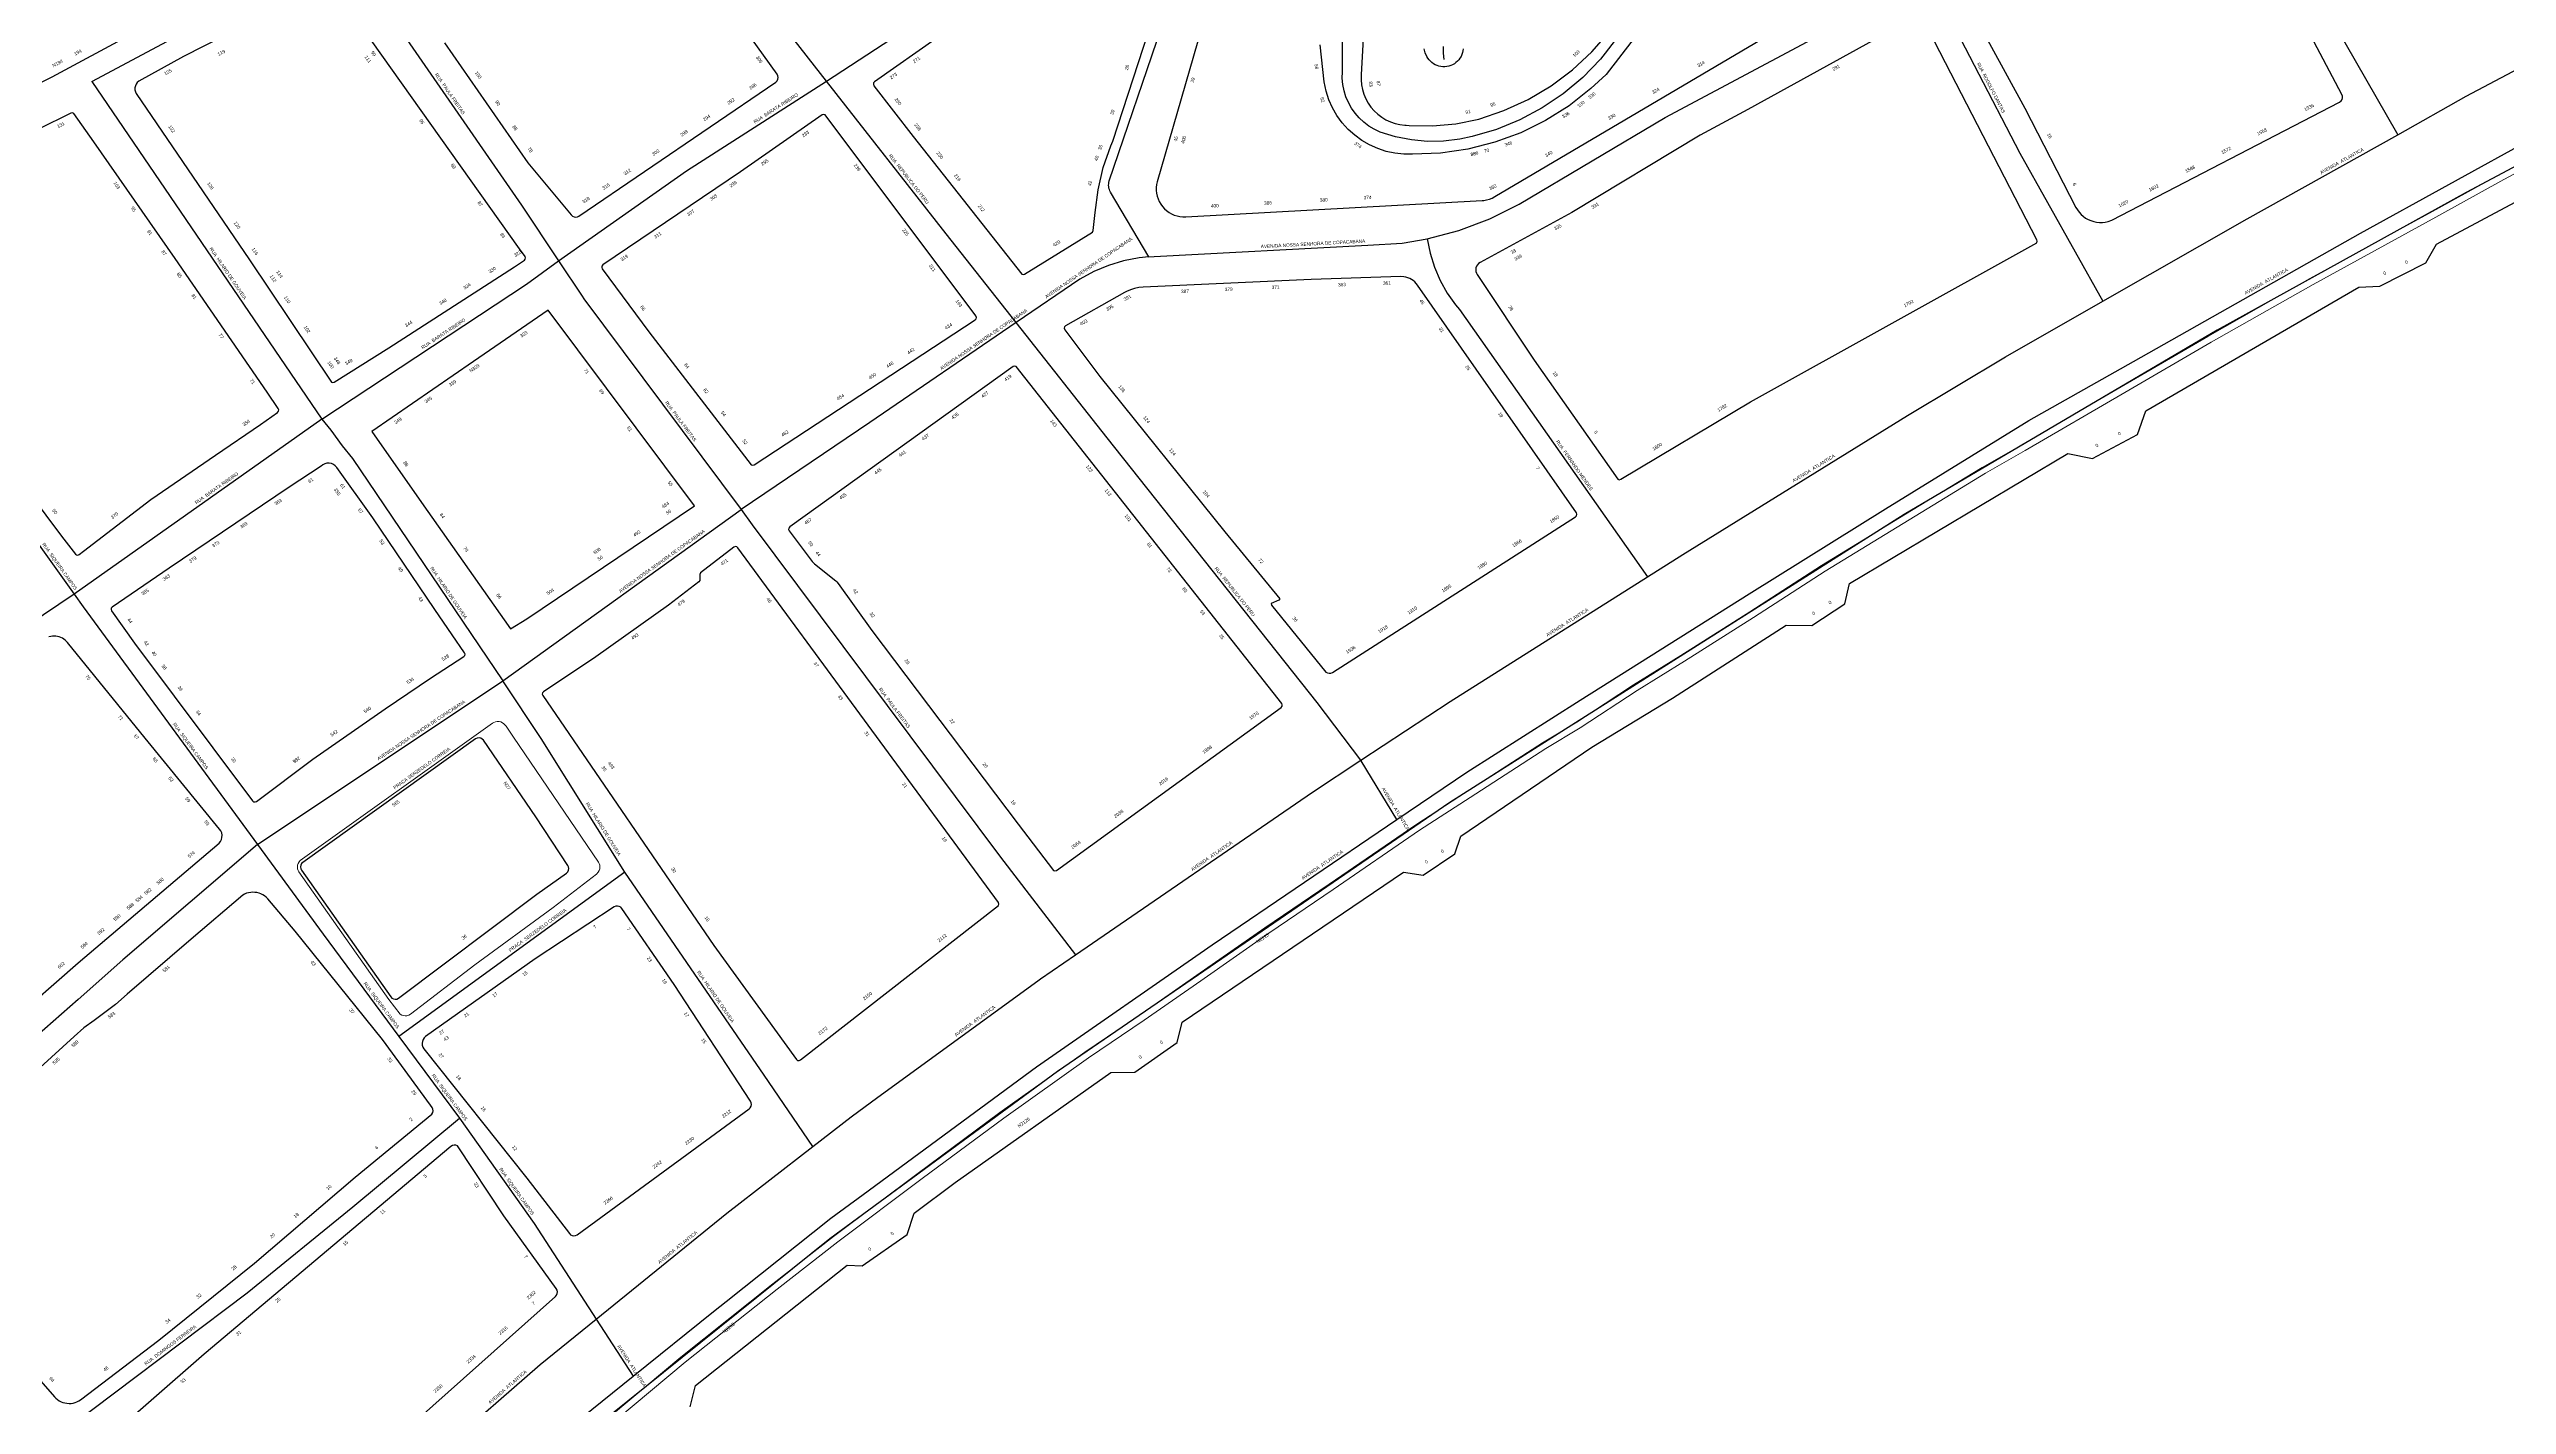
# Model space of a CAD drawing. Header units: millimetres. Extents: x 617751 to 636088, y 68402 to 77988.
# Drawn here: x 629652 to 630531, y 71365 to 71850 of the extents above; entities that cross this region are included whole.
import ezdxf

# ---------------------------------------------------------------- set-up
doc = ezdxf.new("R2010")
doc.units = ezdxf.units.MM
doc.header["$LTSCALE"] = 3
doc.header["$MEASUREMENT"] = 0
for name, color, linetype in [('ALINHAMENTO PREDIAL', 120, 'Continuous'), ('NOME LOGRADOURO', 252, 'Continuous'), ('NUMERAÇÃO', 7, 'Continuous'), ('OBRA DE ARTE', 190, 'Continuous')]:
    doc.layers.add(name, color=color, linetype=linetype)
doc.styles.get("Standard").update_dxf_attribs({"font": 'arial.ttf'})

msp = doc.modelspace()

# ---------------------------------------------------------------- linework, layer by layer
at = {"layer": 'ALINHAMENTO PREDIAL'}
for points in [[(630997.8, 72035.05), (630924.64, 72002.55), (630899.82, 71991.08), (630861.08, 71970.12), (630747.87, 71917.89), (630617.23, 71852.61), (630516.06, 71798.68), (630427.09, 71749.55), (630315.26, 71683.6), (630152.82, 71580.63), (630012.65, 71484.37), (629931.25, 71424.6), (629852.47, 71361.12)], [(630997.8, 72035.05), (630924.64, 72002.55), (630899.82, 71991.08), (630861.08, 71970.12), (630747.87, 71917.89), (630617.23, 71852.61), (630516.06, 71798.68), (630427.09, 71749.55), (630315.26, 71683.6), (630152.82, 71580.63), (630012.65, 71484.37), (629931.25, 71424.6), (629852.47, 71361.12)], [(630997.8, 72035.05), (630924.64, 72002.55), (630899.82, 71991.08), (630861.08, 71970.12), (630747.87, 71917.89), (630617.23, 71852.61), (630516.06, 71798.68), (630427.09, 71749.55), (630315.26, 71683.6), (630152.82, 71580.63), (630012.65, 71484.37), (629931.25, 71424.6), (629852.47, 71361.12)], [(629793.65, 71852.19), (629823.35, 71809.34), (629838.91, 71790.69), (629839.36, 71790.26), (629839.93, 71789.99), (629840.55, 71789.91), (629841.16, 71790.02), (629841.62, 71790.26), (629911.98, 71838.23), (629912.43, 71838.66), (629912.73, 71839.2), (629912.85, 71839.82), (629912.77, 71840.44), (629912.48, 71841.04), (629851.34, 71926.19)], [(629576.04, 71801.07), (629653.35, 71840.06), (629739.32, 71886.41)], [(629576.04, 71801.07), (629653.35, 71840.06), (629739.32, 71886.41)], [(630339.39, 71863.54), (630358.36, 71828.92), (630376.61, 71793.4), (630377.14, 71792.5), (630377.76, 71791.66), (630378.47, 71790.89), (630379.25, 71790.2), (630380.11, 71789.59), (630381.02, 71789.07), (630381.98, 71788.66), (630382.98, 71788.34), (630384, 71788.14), (630385.05, 71788.04), (630386.09, 71788.05), (630387.13, 71788.17), (630388.15, 71788.39), (630389.47, 71788.86), (630470.88, 71831.06), (630471.37, 71831.45), (630471.72, 71831.98), (630471.89, 71832.58), (630471.86, 71833.2), (630471.67, 71833.73), (630445.12, 71884.13)], [(630047.96, 71800.52), (630047.97, 71799.47), (630048.08, 71798.43), (630048.3, 71797.41), (630048.62, 71796.41), (630049.05, 71795.46), (630049.58, 71794.55), (630050.2, 71793.71), (630050.9, 71792.93), (630051.68, 71792.23), (630052.53, 71791.62), (630053.43, 71791.1), (630054.39, 71790.67), (630055.39, 71790.35), (630056.41, 71790.14), (630057.45, 71790.03), (630058.5, 71790.03), (630164.41, 71795.86), (630165.01, 71795.91), (630166.04, 71796.08), (630167.05, 71796.36), (630168.02, 71796.75), (630168.95, 71797.23), (630308.38, 71879.7)], [(629683.43, 71834.12), (629723.86, 71774.69), (629753.21, 71730.85), (629753.71, 71730.74), (629754.21, 71730.89), (629773.66, 71743.21), (629818.63, 71772.19), (629822.15, 71774.48), (629822.48, 71774.89), (629822.56, 71775.4), (629822.37, 71775.88), (629820.4, 71778.6), (629757.11, 71867.68)], [(629947.07, 71836.9), (629961.14, 71818.72), (629999.88, 71769.5), (630000.38, 71769.39), (630000.87, 71769.54), (630025.21, 71784.56), (630025.44, 71785.1), (630026.13, 71791.6), (630027.15, 71799.7), (630029, 71807.65), (630031.68, 71815.37), (630032.4, 71817.07), (630048.92, 71867.65)], [(630067, 71867.3), (630048.29, 71802.58), (630048.07, 71801.56), (630047.96, 71800.52)], [(630227.52, 71865.33), (630208.69, 71840.97), (630203.29, 71835.86), (630195.5, 71829.73), (630187.11, 71824.45), (630178.21, 71820.08), (630168.91, 71816.66), (630159.3, 71814.23), (630149.49, 71812.82), (630139.58, 71812.44), (630136.4, 71812.44), (630133.24, 71812.78), (630130.13, 71813.44), (630127.11, 71814.42), (630124.2, 71815.71), (630121.45, 71817.31), (630118.88, 71819.18), (630116.51, 71821.3), (630114.39, 71823.67), (630112.52, 71826.24), (630110.93, 71828.99), (630109.64, 71831.9), (630108.66, 71834.92), (630107.96, 71838.27), (630106.58, 71851.5)], [(629722.11, 71858.39), (629700.35, 71847.36), (629684.31, 71838.52), (629683.79, 71838.05), (629683.39, 71837.48), (629683.11, 71836.83), (629682.97, 71836.14), (629682.98, 71835.44), (629683.14, 71834.76), (629683.43, 71834.12)], [(630122.36, 71862.42), (630121.2, 71840.75), (630121.16, 71838.99), (630121.32, 71837.24), (630121.65, 71835.52), (630122.16, 71833.84), (630122.85, 71832.22), (630123.7, 71830.68), (630124.7, 71829.24), (630125.85, 71827.91), (630127.14, 71826.71), (630128.54, 71825.66), (630130.05, 71824.75), (630131.64, 71824.01), (630133.3, 71823.43), (630135.01, 71823.04), (630136.75, 71822.82), (630137.32, 71822.79), (630138.38, 71822.71), (630146.72, 71822.58), (630155.02, 71823.32), (630163.2, 71824.93), (630172.22, 71828), (630180.87, 71832), (630189.05, 71836.88), (630196.68, 71842.59), (630203.67, 71849.07), (630209.68, 71855.91)], [(630317.93, 71860.76), (630259.39, 71828.45), (630242.31, 71819.28), (630196.48, 71791.57), (630163.69, 71773.69), (630163.17, 71773.33), (630162.74, 71772.88), (630162.42, 71772.34), (630162.21, 71771.75), (630162.13, 71771.13), (630162.18, 71770.5), (630162.36, 71769.9), (630162.63, 71769.39)], [(630162.63, 71769.39), (630183.05, 71738.77), (630212.93, 71696.17), (630213.43, 71696.03), (630213.96, 71696.17), (630260.36, 71723.91), (630362.62, 71780.77), (630362.8, 71781.26), (630362.7, 71781.8), (630322.33, 71860.12)], [(629970.03, 71854.22), (629947.29, 71838.33), (629946.96, 71837.94), (629946.87, 71837.43), (629947.07, 71836.9)], [(630157.6, 71850.14), (630157.52, 71849.43), (630157.38, 71848.73), (630157.16, 71848.04), (630156.87, 71847.39), (630156.51, 71846.77), (630156.09, 71846.19), (630155.61, 71845.65), (630155.08, 71845.17), (630154.5, 71844.75), (630153.88, 71844.39), (630153.22, 71844.1), (630152.54, 71843.87), (630151.84, 71843.72), (630151.13, 71843.65), (630150.41, 71843.65), (630149.7, 71843.72), (630149, 71843.87), (630148.32, 71844.09), (630147.66, 71844.38), (630147.04, 71844.73), (630146.46, 71845.15), (630145.93, 71845.63), (630145.44, 71846.17), (630145.02, 71846.74), (630144.66, 71847.37), (630144.1, 71848.7), (630143.69, 71850.08)], [(629645.52, 71690.87), (629656.67, 71675.87), (629661.69, 71669.42), (629662.1, 71669.11), (629662.61, 71669.04), (629663.09, 71669.24), (629664.63, 71670.42), (629688.65, 71689), (629711.79, 71704.84), (629727.83, 71715.81), (629733.94, 71720.09), (629734.27, 71720.48), (629734.36, 71720.99), (629734.19, 71721.48), (629730.17, 71727.32), (629697.34, 71775.17), (629668.26, 71816.88), (629661.11, 71826.99), (629660.62, 71827.16), (629660.11, 71827.06), (629648.49, 71821.42)], [(629849.96, 71771.4), (629866.67, 71748.84), (629903.18, 71701.32), (629903.68, 71701.2), (629904.21, 71701.36), (629983.24, 71753.15), (629983.58, 71753.53), (629983.69, 71754.04), (629983.49, 71754.58), (629929.61, 71826.5), (629929.1, 71826.63), (629928.55, 71826.45), (629899.42, 71806.16), (629850.2, 71772.82), (629849.86, 71772.43), (629849.77, 71771.93), (629849.96, 71771.4)], [(629881.37, 71364.48), (629883.29, 71372.14), (629937.47, 71415.18), (629942.88, 71414.97), (629958.92, 71426.12), (629961.47, 71433.76), (629976.13, 71444.71), (630031.68, 71484.1), (630040.34, 71484.22), (630055.42, 71494.78), (630057.18, 71502.06), (630136.29, 71555.72), (630143.34, 71554.61), (630154.72, 71562.18), (630156.77, 71568.57), (630203.65, 71600.41), (630232.5, 71617.9), (630273.05, 71644), (630282.27, 71643.87), (630294.03, 71651.61), (630295.76, 71658.96), (630373.69, 71705.35), (630382.55, 71703.64), (630398.58, 71712.19), (630401.66, 71720.6), (630477.72, 71764.84), (630485.23, 71765.27), (630501.66, 71773.55), (630505.53, 71780.23), (630551.25, 71804.69)], [(629881.37, 71364.48), (629883.29, 71372.14), (629937.47, 71415.18), (629942.88, 71414.97), (629958.92, 71426.12), (629961.47, 71433.76), (629976.13, 71444.71), (630031.68, 71484.1), (630040.34, 71484.22), (630055.42, 71494.78), (630057.18, 71502.06), (630136.29, 71555.72), (630143.34, 71554.61), (630154.72, 71562.18), (630156.77, 71568.57), (630203.65, 71600.41), (630232.5, 71617.9), (630273.05, 71644), (630282.27, 71643.87), (630294.03, 71651.61), (630295.76, 71658.96), (630373.69, 71705.35), (630382.55, 71703.64), (630398.58, 71712.19), (630401.66, 71720.6), (630477.72, 71764.84), (630485.23, 71765.27), (630501.66, 71773.55), (630505.53, 71780.23), (630551.25, 71804.69)], [(629881.37, 71364.48), (629883.29, 71372.14), (629937.47, 71415.18), (629942.88, 71414.97), (629958.92, 71426.12), (629961.47, 71433.76), (629976.13, 71444.71), (630031.68, 71484.1), (630040.34, 71484.22), (630055.42, 71494.78), (630057.18, 71502.06), (630136.29, 71555.72), (630143.34, 71554.61), (630154.72, 71562.18), (630156.77, 71568.57), (630203.65, 71600.41), (630232.5, 71617.9), (630273.05, 71644), (630282.27, 71643.87), (630294.03, 71651.61), (630295.76, 71658.96), (630373.69, 71705.35), (630382.55, 71703.64), (630398.58, 71712.19), (630401.66, 71720.6), (630477.72, 71764.84), (630485.23, 71765.27), (630501.66, 71773.55), (630505.53, 71780.23), (630551.25, 71804.69)], [(630015.27, 71749.66), (630027.8, 71732.97), (630072.44, 71677.34), (630092.1, 71653.43), (630091.79, 71652.99), (630089.06, 71651.73), (630089.12, 71651.2), (630108.62, 71627.25), (630109.16, 71626.94), (630109.77, 71626.81), (630110.4, 71626.88), (630110.96, 71627.12), (630197.8, 71682.78), (630198.15, 71683.16), (630198.26, 71683.67), (630198.09, 71684.19), (630141.34, 71765.63), (630140.89, 71766.21), (630140.39, 71766.74), (630139.83, 71767.21), (630139.22, 71767.62), (630138.57, 71767.97), (630137.89, 71768.24), (630137.19, 71768.45), (630136.47, 71768.58), (630135.37, 71768.63), (630103.34, 71767.58), (630043.31, 71764.88), (630041.75, 71764.73), (630040.21, 71764.41), (630038.71, 71763.94), (630037.27, 71763.31), (630036.63, 71762.97), (630015.5, 71751.07), (630015.17, 71750.67), (630015.08, 71750.16), (630015.27, 71749.66)], [(629785.41, 71687.84), (629817.19, 71642.66), (629822.96, 71646.3), (629882.95, 71686.66), (629830.67, 71756.68), (629803.92, 71738.3), (629767.57, 71713.24), (629785.41, 71687.84)], [(629916.75, 71677.71), (629925.03, 71666.8), (629925.37, 71666.4), (629925.87, 71665.94), (629933.4, 71659.84), (629933.78, 71659.49), (629934.31, 71658.87), (629946.33, 71642.11), (629998.57, 71572.79), (630011.2, 71556.24), (630011.71, 71556.12), (630012.27, 71556.31), (630092.6, 71614.61), (630092.92, 71615.01), (630093.01, 71615.52), (630092.8, 71616.04), (629997.92, 71736.55), (629997.42, 71736.67), (629996.87, 71736.48), (629916.96, 71679.13), (629916.64, 71678.73), (629916.55, 71678.22), (629916.75, 71677.71)], [(629674.61, 71649.08), (629682.82, 71637.61), (629724.96, 71581.19), (629725.37, 71580.87), (629725.88, 71580.8), (629726.36, 71580.99), (629746.58, 71596.07), (629772.38, 71614.09), (629788.59, 71625.01), (629800.55, 71632.76), (629800.88, 71633.15), (629800.98, 71633.66), (629800.8, 71634.15), (629796.38, 71640.5), (629790.18, 71649.59), (629767.98, 71682.39), (629755.07, 71700.44), (629754.53, 71701.01), (629753.88, 71701.46), (629753.16, 71701.76), (629752.39, 71701.9), (629751.6, 71701.89), (629750.83, 71701.7), (629750.12, 71701.37), (629749.5, 71700.89), (629738.07, 71693.33), (629695.21, 71664.4), (629688.43, 71659.75), (629674.84, 71650.47), (629674.51, 71650.07), (629674.42, 71649.56), (629674.61, 71649.08)], [(629828.68, 71618.8), (629889.89, 71529.49), (629919.37, 71488.72), (629919.77, 71488.39), (629920.29, 71488.31), (629920.8, 71488.52), (629991.6, 71543.76), (629991.72, 71544.27), (629991.53, 71544.82), (629898.45, 71671.7), (629898.05, 71672.02), (629897.54, 71672.1), (629897.04, 71671.9), (629885.07, 71662.7), (629884.89, 71662.14), (629884.82, 71660.01), (629884.48, 71659.53), (629873.6, 71651.21), (629847.64, 71632.67), (629828.95, 71620.2), (629828.61, 71619.81), (629828.51, 71619.31), (629828.68, 71618.8)], [(629638.53, 71502.03), (629662.7, 71523.32), (629713.02, 71566.02), (629713.51, 71566.64), (629713.87, 71567.35), (629714.06, 71568.12), (629714.1, 71568.91), (629713.96, 71569.69), (629713.67, 71570.43), (629713.23, 71571.09), (629686.62, 71603.62), (629658.89, 71637.75), (629658.49, 71638.22), (629658.05, 71638.65), (629657.56, 71639.03), (629657.04, 71639.36), (629656.48, 71639.64), (629655.9, 71639.85), (629655.3, 71640), (629654.69, 71640.09), (629654.07, 71640.11), (629653.46, 71640.07), (629652.85, 71639.97), (629652.25, 71639.8)], [(629742.5, 71556.39), (629774.37, 71511.09), (629774.81, 71510.64), (629775.36, 71510.35), (629775.98, 71510.24), (629776.6, 71510.33), (629777.21, 71510.64), (629826.59, 71547.81), (629837.21, 71555.38), (629837.66, 71555.81), (629837.95, 71556.37), (629838.05, 71556.99), (629837.96, 71557.6), (629837.71, 71558.11), (629826.18, 71575.42), (629807.52, 71602.83), (629807.09, 71603.28), (629806.54, 71603.58), (629805.93, 71603.7), (629805.31, 71603.62), (629804.71, 71603.33), (629742.97, 71559.16), (629742.53, 71558.73), (629742.24, 71558.17), (629742.14, 71557.55), (629742.23, 71556.93), (629742.5, 71556.39)], [(629637.02, 71387.74), (629654.22, 71368.07), (629654.73, 71367.54), (629655.3, 71367.08), (629655.91, 71366.67), (629656.56, 71366.33), (629657.24, 71366.06), (629657.95, 71365.87), (629658.67, 71365.75), (629659.4, 71365.7), (629660.13, 71365.73), (629660.86, 71365.84), (629661.57, 71366.02), (629662.25, 71366.28), (629662.91, 71366.61), (629663.48, 71366.97), (629691.53, 71388.33), (629725.74, 71415.88), (629761.7, 71446.61), (629789.12, 71469.2), (629789.42, 71469.74), (629789.54, 71470.36), (629789.46, 71470.98), (629789.17, 71471.59), (629788.61, 71472.38), (629771.44, 71495.89), (629740.19, 71534.54), (629730.44, 71546.19), (629729.9, 71546.71), (629729.31, 71547.18), (629728.68, 71547.58), (629728.01, 71547.91), (629727.3, 71548.17), (629726.58, 71548.36), (629725.83, 71548.47), (629725.08, 71548.5), (629724.34, 71548.45), (629723.6, 71548.33), (629722.87, 71548.12), (629722.17, 71547.85), (629721.51, 71547.5), (629703.11, 71531.72), (629680.23, 71512), (629675.99, 71508.32), (629668.43, 71502.6), (629664.75, 71500.01), (629661.24, 71496.97), (629625.97, 71464.8)], [(629786.21, 71492.48), (629822.96, 71446.23), (629838.21, 71426.45), (629838.65, 71426.01), (629839.21, 71425.73), (629839.83, 71425.64), (629840.45, 71425.74), (629841, 71426.02), (629902.46, 71471.09), (629902.84, 71471.45), (629903.15, 71471.99), (629903.28, 71472.6), (629903.21, 71473.23), (629902.95, 71473.8), (629875.64, 71515.49), (629856.97, 71542.71), (629856.58, 71543.13), (629856.04, 71543.44), (629855.43, 71543.58), (629854.81, 71543.51), (629854.24, 71543.26), (629825.97, 71524.64), (629786.79, 71496.98), (629786.3, 71496.46), (629785.93, 71495.86), (629785.7, 71495.19), (629785.61, 71494.49), (629785.67, 71493.78), (629785.87, 71493.1), (629786.21, 71492.48)], [(629712.68, 71296.39), (629833.22, 71404), (629833.64, 71404.46), (629833.9, 71405.03), (629833.97, 71405.65), (629833.85, 71406.27), (629833.53, 71406.82), (629814.81, 71432.85), (629798.22, 71457.8), (629797.64, 71458.04), (629797.02, 71458.09), (629796.41, 71457.94), (629795.9, 71457.63), (629707.72, 71383.34), (629668.85, 71349.31)]]:
    msp.add_lwpolyline(points, dxfattribs=at)
at = {"layer": 'NOME LOGRADOURO'}
for points in [[(630491.69, 71819.3), (630516.08, 71833.21), (630578.55, 71866.22), (630627.39, 71891.52), (630639.69, 71897.89), (630693.04, 71924.12), (630726.11, 71940.37), (630791.37, 71971.69)], [(630133.95, 71574.47), (630158.9, 71591.39), (630199.4, 71617.15), (630259.8, 71655.25), (630308.61, 71685.65), (630359.78, 71717.14), (630397.19, 71738.34), (630478.38, 71784.19), (630541.51, 71818.98), (630560.64, 71829.02), (630603.56, 71851.56), (630623.97, 71861.96), (630691.75, 71896.49), (630753.06, 71925.97), (630802.44, 71949.39), (630805.3, 71950.87), (630807.99, 71952.65), (630810.3, 71954.53)], [(629930.09, 71838.57), (629916.39, 71856.05), (629856.58, 71937.15), (629854.44, 71940.2)], [(630045.28, 71775.69), (630031.63, 71798.8), (630031.39, 71799.26), (630031.2, 71799.75), (630031.05, 71800.25), (630030.97, 71800.77), (630030.94, 71801.29), (630030.96, 71801.82), (630031.03, 71802.33), (630031.16, 71802.84), (630049.88, 71857.67), (630054.75, 71872.94), (630055.05, 71874.1), (630055.24, 71874.59), (630055.47, 71875.06), (630055.75, 71875.5), (630056.08, 71875.91), (630059.95, 71880.21), (630060.28, 71880.61), (630060.56, 71881.05), (630060.8, 71881.52), (630060.99, 71882.01), (630078.14, 71941.89)], [(630424.93, 71936.7), (630431.14, 71924.99), (630491.69, 71819.3)], [(629930.09, 71838.57), (629956.21, 71855.52), (630028.64, 71907.27)], [(629667.61, 71838.44), (629757.41, 71886.44)], [(629757.41, 71886.44), (629821.12, 71794.22), (629834.33, 71774.33)], [(630144.8, 71782.1), (630156.15, 71785.09), (630167.12, 71789.25), (630177.6, 71794.54), (630229.84, 71825.49), (630323.94, 71875.89)], [(630323.94, 71875.89), (630356.57, 71812.77), (630386.28, 71759.86)], [(630215.56, 71857.89), (630208.4, 71848.5), (630206.67, 71846.43), (630200.38, 71839.89), (630193.44, 71834.04), (630185.93, 71828.95), (630177.93, 71824.68), (630169.53, 71821.26), (630160.81, 71818.74), (630156.4, 71817.79), (630150.67, 71817.1), (630144.89, 71817.01), (630139.14, 71817.52), (630133.48, 71818.64), (630127.96, 71820.34), (630125.87, 71821.31), (630123.93, 71822.47), (630122.13, 71823.83), (630120.48, 71825.37), (630119, 71827.07), (630117.7, 71828.92), (630116.61, 71830.9), (630115.73, 71832.97), (630115.07, 71835.13), (630114.64, 71837.35), (630114.44, 71839.59), (630114.48, 71841.85), (630114.49, 71863.73)], [(630150.81, 71846.3), (630150.61, 71848.59), (630150.65, 71850.88)], [(629667.61, 71838.44), (629749.76, 71717.65)], [(629834.33, 71774.33), (629880.02, 71806.42), (629930.09, 71838.57)], [(629997.88, 71752.19), (629972.89, 71783.93), (629930.09, 71838.57)], [(630386.28, 71759.86), (630437.84, 71789.35), (630491.69, 71819.3)], [(630045.28, 71775.69), (630047.16, 71775.79), (630123.63, 71779.84), (630135.79, 71780.66), (630144.8, 71782.1)], [(630144.8, 71782.1), (630145.82, 71777.02), (630147.36, 71772.07), (630149.41, 71767.31), (630151.94, 71762.78), (630154.94, 71758.55), (630156.34, 71756.86), (630223.5, 71661.3)], [(629749.76, 71717.65), (629822.88, 71765.95), (629834.33, 71774.33)], [(629834.33, 71774.33), (629842.78, 71761.6), (629843.42, 71760.65), (629899.58, 71685.31)], [(630045.28, 71775.69), (630041.86, 71775.34), (630036.29, 71774.28), (630030.85, 71772.65), (630025.62, 71770.46), (630020.64, 71767.73), (629997.88, 71752.19)], [(630223.5, 71661.3), (630236.12, 71669.29), (630316.46, 71719.01), (630351.49, 71739.96), (630386.28, 71759.86)], [(629997.88, 71752.19), (629945.61, 71716.49), (629899.58, 71685.31)], [(630121.12, 71595.69), (630105.5, 71616.31), (630030.36, 71710.94), (629997.88, 71752.19)], [(629749.76, 71717.65), (629661.22, 71655.05)], [(629749.76, 71717.65), (629752.95, 71713.78), (629757.05, 71708.17), (629760.69, 71703.62), (629814.46, 71624.05)], [(629636.6, 71689.61), (629661.22, 71655.05)], [(629814.46, 71624.05), (629899.58, 71685.31)], [(629899.58, 71685.31), (629903.59, 71679.94), (629992.24, 71561.03), (630019.13, 71526.16)], [(629661.22, 71655.05), (629650.23, 71647.71), (629531.4, 71566.82), (629501.5, 71547.14)], [(629661.22, 71655.05), (629664.45, 71650.52), (629726.74, 71565.52)], [(630121.12, 71595.69), (630153.04, 71616.7), (630223.5, 71661.3)], [(629726.74, 71565.52), (629814.46, 71624.05)], [(629858.08, 71555.69), (629828.19, 71603.54), (629814.46, 71624.05)], [(630019.13, 71526.16), (630103.74, 71584.26), (630121.12, 71595.69)], [(630133.95, 71574.47), (630121.23, 71595.53)], [(629861, 71375.45), (629889.71, 71398.58), (629894.25, 71402.19), (629931.68, 71431.93), (629943.21, 71440.42), (630005.14, 71486.05), (630067.95, 71529.69), (630133.95, 71574.47)], [(629726.74, 71565.52), (629678.62, 71524.31), (629662.62, 71510.1), (629638.85, 71489.23), (629588.01, 71444.01), (629585.19, 71436.34)], [(629726.74, 71565.52), (629750.2, 71533.51), (629777.33, 71496.94)], [(629858.08, 71555.69), (629777.33, 71496.94)], [(629925.19, 71457.58), (629907.8, 71483.05), (629858.08, 71555.69)], [(629925.19, 71457.58), (629938.94, 71468.24), (629948.49, 71475.21), (630005.59, 71516.82), (630006.65, 71517.59), (630019.13, 71526.16)], [(629777.33, 71496.94), (629798.9, 71467.75)], [(629651.92, 71351.58), (629723.04, 71405.27), (629760.86, 71436.07), (629798.9, 71467.75)], [(629798.9, 71467.75), (629825.63, 71430), (629847.78, 71395.85)], [(629847.78, 71395.85), (629894.45, 71433.74), (629925.19, 71457.58)], [(629712.05, 71272.61), (629741.59, 71300.93), (629768.21, 71326.47), (629793.39, 71349.63), (629827.74, 71379.58), (629847.78, 71395.85)], [(629847.78, 71395.85), (629861, 71375.45)], [(629723.13, 71248.21), (629737.62, 71263.37), (629805.77, 71328), (629835.19, 71354.65), (629861, 71375.45)]]:
    msp.add_lwpolyline(points, dxfattribs=at)
at = {"layer": 'OBRA DE ARTE', "lineweight": 20}
for points in [[(630560.96, 71822.81), (630528.45, 71805.42), (630504.05, 71791.97), (630460.22, 71767.96), (630423.8, 71747.28), (630392.85, 71729.28), (630357.3, 71708.51), (630343.14, 71700.43), (630317.91, 71685.05), (630285.75, 71665.31), (630260.12, 71648.82), (630235.42, 71633.14), (630218.57, 71622.63), (630198.21, 71609.32), (630185.97, 71601.94), (630158.83, 71584.37), (630140.68, 71572.65), (630109.81, 71551.43), (630086.79, 71535.8), (630062.51, 71518.82), (630042.27, 71504.76), (630022.38, 71491.3), (629992.1, 71469.71), (629962.92, 71448.09), (629932.67, 71425.41), (629910.96, 71408.51), (629878.11, 71382.29), (629853.24, 71361.52)], [(630562.09, 71820.7), (630529.6, 71803.32), (630505.2, 71789.87), (630461.39, 71765.87), (630425, 71745.2), (630394.06, 71727.21), (630358.49, 71706.43), (630344.36, 71698.37), (630319.17, 71683), (630287.02, 71663.28), (630261.41, 71646.8), (630236.69, 71631.11), (630219.86, 71620.61), (630199.49, 71607.29), (630187.24, 71599.91), (630160.13, 71582.36), (630142.01, 71570.66), (630111.16, 71549.45), (630088.15, 71533.83), (630063.88, 71516.85), (630043.62, 71502.78), (630023.74, 71489.33), (629993.51, 71467.77), (629964.35, 71446.17), (629934.13, 71423.5), (629912.44, 71406.63), (629879.62, 71380.43), (629854.79, 71359.69)], [(629741.56, 71555.76), (629741.27, 71556.28), (629741.07, 71556.92), (629741.01, 71557.55), (629741.08, 71558.21), (629741.29, 71558.82), (629741.62, 71559.4), (629742.07, 71559.88), (629810.77, 71608.95), (629811.2, 71609.22), (629811.78, 71609.46), (629812.44, 71609.58), (629813.1, 71609.55), (629813.71, 71609.4), (629814.32, 71609.11), (629814.82, 71608.73), (629815.59, 71607.93), (629818.31, 71603.95), (629848.61, 71559.29), (629848.89, 71558.81), (629849.08, 71558.17), (629849.14, 71557.55), (629849.07, 71556.88), (629848.85, 71556.24), (629848.54, 71555.7), (629847.97, 71555), (629832.39, 71543.06), (629804.48, 71522.52), (629781.48, 71504.94), (629780.8, 71504.55), (629780.18, 71504.36), (629779.56, 71504.3), (629778.87, 71504.38), (629778.29, 71504.59), (629777.7, 71504.93), (629773.68, 71510.14), (629741.56, 71555.76)]]:
    msp.add_lwpolyline(points, dxfattribs=at)

# ---------------------------------------------------------------- texts
at = {"layer": 'NOME LOGRADOURO'}
for s, rotation, p in [('RUA  PAULA FREITAS', 304.63857, (629790.09, 71840.89)), ('RUA  RODOLFO DANTAS', 297.3368, (630341.15, 71844.78)), ('RUA  BARATA RIBEIRO', 32.69609, (629904.51, 71823.34)), ('RUA  REPUBLICA DO PERU', 308.07192, (629952.28, 71811.86)), ('AVENIDA  ATLANTICA', 29.0817, (630464.28, 71805.2)), ('RUA  HILARIO DE GOUVEIA', 304.21885, (629709.52, 71778.61)), ('AVENIDA NOSSA SENHORA DE COPACABANA', 34.32435, (630008.7, 71760.78)), ('AVENIDA NOSSA SENHORA DE COPACABANA', 3.03167, (630085.35, 71778.81)), ('AVENIDA  ATLANTICA', 29.45449, (630437.3, 71762.13)), ('RUA  BARATA RIBEIRO', 33.44706, (629785.77, 71742.63)), ('AVENIDA NOSSA SENHORA DE COPACABANA', 34.33278, (629971.18, 71735.16)), ('RUA  PAULA FREITAS', 306.70161, (629872.31, 71723.57)), ('RUA  FERNANDO MENDES', 305.09972, (630190.74, 71709.65)), ('RUA  BARATA RIBEIRO', 35.26128, (629704.92, 71687.16)), ('AVENIDA  ATLANTICA', 31.75211, (630275.77, 71695)), ('RUA  SIQUEIRA CAMPOS', 305.46526, (629649.73, 71672.91)), ('AVENIDA NOSSA SENHORA DE COPACABANA', 35.74218, (629856.44, 71655.49)), ('RUA  HILARIO DE GOUVEIA', 304.04819, (629788.41, 71664.39)), ('RUA  REPUBLICA DO PERU', 308.45097, (630068.72, 71664.24)), ('AVENIDA  ATLANTICA', 32.33313, (630187.74, 71639.84)), ('RUA  PAULA FREITAS', 306.70532, (629948.72, 71621.08)), ('AVENIDA NOSSA SENHORA DE COPACABANA', 33.71266, (629770.05, 71595.61)), ('RUA  SIQUEIRA CAMPOS', 306.23483, (629696.4, 71608.61)), ('AVENIDA  ATLANTICA', 301.1315, (630128.45, 71585.51)), ('RUA  HILARIO DE GOUVEIA', 301.99279, (629843.99, 71580.14)), ('AVENIDA  ATLANTICA', 34.47661, (630060.87, 71556.03)), ('AVENIDA  ATLANTICA', 34.1563, (630100.39, 71552.9)), ('PRACA  SERZEDELO CORREIA', 36.0388, (629817.12, 71527.12)), ('RUA  SIQUEIRA CAMPOS', 306.56999, (629764.57, 71515.82)), ('RUA  HILARIO DE GOUVEIA', 304.3895, (629883.77, 71519.93)), ('AVENIDA  ATLANTICA', 36.08164, (629976.45, 71496.82)), ('RUA  SIQUEIRA CAMPOS', 306.46316, (629788.92, 71482.94)), ('RUA  SIQUEIRA CAMPOS', 305.30155, (629813.08, 71449.45)), ('AVENIDA  ATLANTICA', 39.07213, (629870.49, 71415.57)), ('RUA  DOMINGOS FERREIRA', 37.05286, (629686.88, 71379.23)), ('AVENIDA  ATLANTICA', 302.94482, (629855.23, 71386.19)), ('AVENIDA  ATLANTICA', 41.08542, (629809.91, 71365.36))]:
    msp.add_text(s, height=1.2, rotation=rotation, dxfattribs=at).set_placement(p)
at = {"layer": 'NUMERAÇÃO'}
for s, rotation, p in [('194', 28.34533, (629661.63, 71847.64)), ('119', 26.87312, (629712.86, 71847.54)), ('111', 305.36541, (629764.93, 71847.18)), ('99', 305.36541, (629767.17, 71848.78)), ('305', 305.62621, (629904.78, 71847.05)), ('271', 34.96234, (629961.48, 71844.89)), ('109', 42.8535, (630197.44, 71847.04)), ('N194', 28.34533, (629653.84, 71843.44)), ('125', 28.77239, (629693.79, 71840.62)), ('100', 304.69838, (629804.38, 71841.54)), ('273', 34.96234, (629953.23, 71839.12)), ('26', 71.94885, (630037.78, 71842.37)), ('39', 73.90219, (630061.34, 71837.83)), ('58', 275.91227, (630104.54, 71844.6)), ('83', 275.1809, (630123.98, 71838.36)), ('87', 275.1809, (630126.72, 71838.61)), ('314', 30.61222, (630241.75, 71843.47)), ('291', 28.91028, (630289.99, 71842.19)), ('90', 304.69838, (629811.59, 71831.14)), ('292', 34.30276, (629895.14, 71830.07)), ('286', 34.30276, (629902.96, 71835.4)), ('250', 307.71079, (629954.35, 71831.99)), ('62', 287.94189, (630106.54, 71832.56)), ('95', 18.80569, (630167.56, 71829.31)), ('100', 38.21879, (630199.03, 71829)), ('330', 38.21879, (630202.92, 71832.06)), ('324', 30.61222, (630225.54, 71833.88)), ('1536', 27.41633, (630458.55, 71827.76)), ('131', 25.90368, (629655.5, 71821.76)), ('132', 304.19903, (629694.82, 71822.27)), ('95', 305.36541, (629784.42, 71824.5)), ('88', 304.69838, (629817.73, 71822.27)), ('298', 34.30276, (629878.39, 71818.65)), ('294', 34.30276, (629886.47, 71824.16)), ('283', 34.87619, (629921.79, 71818.38)), ('238', 307.71079, (629961.39, 71822.9)), ('30', 71.94885, (630032.54, 71826.35)), ('91', 11.14047, (630158.58, 71826.82)), ('336', 32.19933, (630193.45, 71825.19)), ('330', 30.61222, (630209.82, 71824.58)), ('1558', 27.41633, (630441.7, 71819.03)), ('78', 304.69838, (629823.19, 71814.41)), ('302', 34.30276, (629868.26, 71811.75)), ('230', 308.10145, (629969.3, 71812.78)), ('36', 70.89148, (630028.21, 71813.75)), ('45', 73.90219, (630055.27, 71816.86)), ('400', 73.90219, (630057.92, 71816.1)), ('374', 323.94116, (630118.55, 71816.02)), ('360', 14.19758, (630160.47, 71811.68)), ('68', 14.19758, (630160.47, 71811.68)), ('70', 14.19758, (630165.27, 71812.9)), ('346', 20.20083, (630172.7, 71815.12)), ('340', 30.61222, (630187.33, 71811.29)), ('16', 297.162, (630366.26, 71819.56)), ('1572', 27.41633, (630428.94, 71812.42)), ('89', 305.36541, (629795.73, 71808.57)), ('312', 34.30276, (629858.1, 71804.82)), ('295', 34.87619, (629907.23, 71808.24)), ('239', 306.75707, (629939.77, 71808.46)), ('216', 308.10145, (629975.57, 71804.79)), ('40', 70.89148, (630026.87, 71809.89)), ('1588', 27.41633, (630416.05, 71805.73)), ('103', 304.85607, (629675.21, 71802.11)), ('126', 304.19903, (629708.66, 71801.93)), ('87', 305.36541, (629805.31, 71795.09)), ('318', 34.30276, (629843.34, 71794.75)), ('316', 34.30276, (629850.47, 71799.62)), ('303', 34.12972, (629888.89, 71795.7)), ('299', 34.12972, (629895.92, 71800.46)), ('212', 308.10145, (629984.12, 71793.89)), ('42', 76.93908, (630024.63, 71800.97)), ('400', 3.15236, (630067.53, 71793.28)), ('386', 3.15236, (630086.52, 71794.32)), ('380', 3.15236, (630106.46, 71795.42)), ('374', 3.15236, (630122.12, 71796.28)), ('360', 27.31382, (630167.23, 71799.43)), ('331', 31.17404, (630203.9, 71792.83)), ('6', 297.162, (630375.39, 71801.8)), ('1620', 27.41633, (630392.2, 71793.37)), ('1602', 27.41633, (630403.06, 71799)), ('95', 304.85607, (629681.4, 71793.22)), ('120', 304.19903, (629718.22, 71787.87)), ('307', 34.12972, (629880.77, 71790.2)), ('225', 306.75707, (629957.06, 71785.33)), ('335', 28.61761, (630190.48, 71785.16)), ('91', 304.85607, (629687.25, 71784.84)), ('87', 304.85607, (629692.32, 71777.56)), ('116', 304.19903, (629724.59, 71778.5)), ('83', 305.36541, (629813.37, 71783.75)), ('322', 33.13298, (629818.87, 71775.62)), ('311', 34.12972, (629868.96, 71782.2)), ('420', 31.58772, (630011.48, 71779.28)), ('28', 28.61761, (630175.02, 71776.73)), ('85', 304.42592, (629697.84, 71769.59)), ('112', 303.63717, (629731.09, 71768.8)), ('114', 303.63717, (629733.38, 71770.32)), ('330', 32.81558, (629809.8, 71769.77)), ('319', 34.12972, (629856.99, 71774.09)), ('211', 306.75707, (629966.63, 71772.53)), ('339', 28.61761, (630176.34, 71774.32)), ('0', 26.75407, (630486.81, 71769.15)), ('0', 26.75407, (630494.61, 71773.08)), ('81', 304.42592, (629703.08, 71761.95)), ('110', 303.63717, (629736.12, 71761.24)), ('340', 32.81558, (629792.17, 71758.4)), ('334', 32.81558, (629800.77, 71763.95)), ('193', 306.75707, (629976.13, 71759.83)), ('391', 29.37137, (630036.74, 71759.87)), ('387', 2.57659, (630056.86, 71762.73)), ('379', 2.57659, (630072.48, 71763.44)), ('371', 2.57659, (630089.22, 71764.19)), ('363', 1.87857, (630112.98, 71765.14)), ('361', 1.87857, (630128.99, 71765.67)), ('45', 304.84205, (630141.87, 71760.06)), ('1702', 29.04165, (630315.47, 71757.63)), ('102', 303.63717, (629743.21, 71750.6)), ('344', 32.81558, (629779.9, 71750.49)), ('66', 306.49988, (629863.44, 71757.82)), ('434', 33.25452, (629972.86, 71749.63)), ('403', 29.37137, (630021.09, 71751.07)), ('395', 29.37137, (630030.38, 71756.29)), ('31', 304.84205, (630148.86, 71750.03)), ('28', 303.67015, (630173.65, 71757.83)), ('77', 304.42592, (629712.75, 71747.85)), ('323', 34.50038, (629821.13, 71746.79)), ('442', 33.25452, (629959.38, 71740.79)), ('100', 303.63717, (629751.64, 71737.94)), ('348', 303.63717, (629753.93, 71739.46)), ('348', 32.36734, (629758.53, 71736.88)), ('N329', 34.59405, (629802.99, 71734.32)), ('71', 306.72006, (629843.3, 71735.17)), ('64', 307.43044, (629879.13, 71737.1)), ('450', 33.25452, (629945.7, 71731.83)), ('446', 33.25452, (629951.88, 71735.88)), ('419', 35.68443, (629994.12, 71731.12)), ('25', 304.84205, (630158.29, 71736.49)), ('18', 304.9241, (630189.57, 71734.24)), ('71', 304.42592, (629723.93, 71731.56)), ('345', 34.59405, (629787, 71723.3)), ('339', 34.59405, (629795.65, 71729.26)), ('69', 306.72006, (629848.76, 71727.86)), ('62', 307.43044, (629886, 71728.14)), ('454', 33.25452, (629934.22, 71724.31)), ('427', 35.68443, (629985.89, 71725.21)), ('136', 308.71911, (630034.31, 71729.26)), ('354', 34.38629, (629721.92, 71715.1)), ('349', 34.59405, (629776.17, 71715.83)), ('54', 307.43044, (629892.24, 71719.99)), ('435', 35.68443, (629975.22, 71717.55)), ('143', 308.15387, (630009.93, 71716.97)), ('124', 308.71911, (630043.16, 71718.22)), ('19', 304.84205, (630170.03, 71719.65)), ('1782', 30.88853, (630248.92, 71720.27)), ('61', 306.72006, (629858.67, 71714.59)), ('52', 307.43044, (629899.94, 71709.93)), ('462', 33.25452, (629914.37, 71711.3)), ('437', 35.68443, (629964.68, 71709.99)), ('114', 308.71911, (630052.43, 71706.67)), ('6', 304.9241, (630204.36, 71713.08)), ('1800', 30.88853, (630225.72, 71706.4)), ('0', 28.07554, (630383.99, 71707.52)), ('0', 28.07554, (630392, 71711.79)), ('88', 305.04861, (629778.74, 71702.12)), ('445', 35.68443, (629947.69, 71697.79)), ('441', 35.68443, (629956.41, 71704.05)), ('123', 308.15387, (630022.71, 71700.73)), ('7', 304.84205, (630183.57, 71700.22)), ('363', 34.03616, (629733.29, 71686.78)), ('61', 33.49829, (629745.3, 71694.81)), ('355', 305.58678, (629753.98, 71692.49)), ('61', 305.58678, (629756.21, 71694.09)), ('55', 306.72006, (629873.26, 71695.04)), ('455', 35.68443, (629935.16, 71688.8)), ('113', 308.15387, (630029.42, 71692.19)), ('104', 308.71911, (630064.49, 71691.64)), ('50', 306.58489, (629653.3, 71685.02)), ('370', 37.72832, (629674.94, 71681.86)), ('369', 34.03616, (629721.06, 71678.52)), ('57', 305.58678, (629762.54, 71685.26)), ('84', 305.09908, (629791.77, 71683.56)), ('484', 33.94839, (629871.7, 71685.73)), ('55', 33.94839, (629873.24, 71683.45)), ('457', 35.68443, (629922.7, 71679.86)), ('101', 308.15387, (630036.56, 71683.11)), ('1850', 32.67436, (630189.01, 71680.41)), ('373', 34.03616, (629711.01, 71671.74)), ('53', 304.05518, (629770.23, 71674.17)), ('74', 305.09908, (629800.23, 71671.54)), ('500', 33.94839, (629847.27, 71669.29)), ('492', 33.94839, (629861.47, 71675.53)), ('50', 307.16938, (629923.41, 71673.48)), ('81', 308.15387, (630044.54, 71672.96)), ('1866', 32.67436, (630175.61, 71671.82)), ('379', 34.03616, (629702.82, 71666.21)), ('49', 304.05518, (629776.88, 71664.35)), ('50', 33.94839, (629848.8, 71667.01)), ('471', 37.37713, (629892.84, 71665.23)), ('44', 307.16938, (629926.09, 71669.95)), ('73', 308.15387, (630051.44, 71664.19)), ('72', 309.64828, (630084.33, 71667.31)), ('1880', 32.67436, (630163.23, 71663.88)), ('385', 34.30689, (629685.76, 71654.6)), ('383', 34.46129, (629693.38, 71659.8)), ('43', 304.05518, (629784.08, 71653.71)), ('66', 305.09908, (629812, 71654.81)), ('504', 33.94839, (629830.57, 71654.74)), ('42', 305.61991, (629939.4, 71656.49)), ('63', 308.15387, (630057.1, 71656.99)), ('1896', 32.67436, (630150.43, 71655.68)), ('44', 305.54801, (629680.16, 71646.05)), ('479', 37.42433, (629877.43, 71650.67)), ('479', 37.42433, (629877.43, 71650.67)), ('45', 306.23676, (629908.54, 71653.3)), ('32', 305.61991, (629945.41, 71648.11)), ('53', 308.15387, (630063.49, 71648.86)), ('36', 309.04524, (630096.51, 71646.45)), ('1910', 32.67436, (630138.21, 71647.84)), ('0', 33.39393, (630282.78, 71647.5)), ('0', 33.39393, (630288.66, 71651.37)), ('42', 306.72898, (629686.03, 71637.91)), ('493', 35.55153, (629860.77, 71638.66)), ('35', 308.15387, (630070.28, 71640.23)), ('1936', 32.67436, (630116.19, 71633.73)), ('1918', 32.67436, (630127.7, 71641.11)), ('40', 306.72898, (629688.78, 71634.22)), ('38', 306.72898, (629692.37, 71629.42)), ('528', 32.95769, (629793.06, 71631.18)), ('37', 306.23676, (629925.41, 71630.3)), ('26', 306.97503, (629957.9, 71631.33)), ('75', 309.11462, (629665.13, 71625.66)), ('36', 306.72898, (629698.11, 71621.74)), ('534', 33.98376, (629780.52, 71622.88)), ('33', 306.23676, (629934.05, 71618.53)), ('71', 309.11462, (629676.84, 71611.27)), ('34', 306.72898, (629704.61, 71613.04)), ('540', 34.95008, (629765.21, 71612.43)), ('22', 306.97503, (629973.98, 71610)), ('1976', 35.98874, (630081.71, 71610.1)), ('67', 309.11462, (629682.45, 71604.39)), ('542', 34.95008, (629753.29, 71604.11)), ('31', 306.23676, (629943.56, 71605.56)), ('65', 309.25792, (629689.15, 71596.18)), ('30', 306.72898, (629717.18, 71596.2)), ('552', 36.73406, (629739.92, 71594.53)), ('30', 36.73406, (629739.92, 71594.53)), ('36', 304.39721, (629849.61, 71593.12)), ('493', 304.39721, (629851.88, 71594.68)), ('20', 306.97503, (629985.79, 71594.31)), ('1998', 35.98874, (630065.01, 71597.98)), ('63', 309.25792, (629694.78, 71589.3)), ('N27', 304.2177, (629814.58, 71587.57)), ('21', 306.23676, (629957.08, 71587.13)), ('2016', 35.98874, (630049.39, 71586.64)), ('59', 309.25792, (629700.8, 71581.94)), ('565', 35.59873, (629775.44, 71579)), ('16', 306.97503, (629995.84, 71580.98)), ('2038', 35.98874, (630033.36, 71575)), ('53', 309.25792, (629707.58, 71573.65)), ('19', 306.23676, (629971.24, 71567.83)), ('2064', 35.98874, (630018.09, 71563.92)), ('574', 40.31942, (629702.46, 71560.64)), ('30', 304.39721, (629874.46, 71556.87)), ('0', 33.63476, (630144.45, 71558.65)), ('0', 33.63476, (630150.14, 71562.44)), ('582', 40.31942, (629686.92, 71547.46)), ('580', 40.31942, (629691.28, 71551.16)), ('590', 40.31942, (629675.87, 71538.09)), ('588', 40.31942, (629680.63, 71542.13)), ('584', 40.31942, (629683.77, 71544.79)), ('18', 304.39721, (629886.41, 71539.44)), ('592', 40.31942, (629670.11, 71533.2)), ('36', 36.98878, (629800.25, 71531.42)), ('7', 33.38776, (629847.28, 71535.37)), ('7', 304.41779, (629858.65, 71535.41)), ('2112', 37.92626, (629970.33, 71530.57)), ('N2213', 34.49584, (630084.29, 71530.23)), ('602', 41.39597, (629655.97, 71521.05)), ('594', 40.31942, (629664.19, 71528.18)), ('581', 40.77833, (629693.47, 71519.77)), ('43', 308.931, (629745.61, 71523.46)), ('23', 304.41779, (629865.81, 71524.96)), ('15', 35.22217, (629821.89, 71518.39)), ('19', 304.41779, (629871.21, 71517.09)), ('583', 37.13047, (629673.87, 71503.26)), ('37', 308.931, (629759.46, 71506.34)), ('21', 35.22217, (629801.01, 71503.66)), ('17', 35.22217, (629811.19, 71510.84)), ('17', 303.20488, (629879.09, 71505.2)), ('2150', 37.92626, (629943.63, 71509.78)), ('27', 35.22217, (629792.19, 71497.44)), ('43', 35.22217, (629793.78, 71495.19)), ('15', 303.20488, (629885.24, 71495.81)), ('2172', 37.92626, (629927.68, 71497.36)), ('595', 42.38964, (629654.17, 71486.79)), ('589', 42.38964, (629660.92, 71492.95)), ('33', 306.10994, (629773.08, 71488.98)), ('27', 308.44435, (629791.38, 71490.4)), ('0', 34.99781, (630042.17, 71488.86)), ('0', 34.99781, (630049.71, 71494.14)), ('18', 308.44435, (629797.6, 71482.56)), ('29', 306.10994, (629781.65, 71477.25)), ('16', 308.44435, (629806.48, 71471.39)), ('2212', 36.27183, (629893.22, 71467.72)), ('2', 39.43882, (629781.61, 71466.53)), ('2230', 36.27183, (629880.01, 71458.03)), ('N2125', 35.36055, (629998.95, 71464.26)), ('6', 39.43882, (629769.35, 71456.46)), ('12', 308.44435, (629817.61, 71457.39)), ('2242', 36.27183, (629868.45, 71449.56)), ('10', 40.52972, (629751.98, 71441.91)), ('5', 40.13266, (629786.69, 71446.27)), ('23', 303.33072, (629803.99, 71444.28)), ('11', 40.13266, (629771.13, 71433.16)), ('2266', 36.27183, (629850.93, 71436.71)), ('20', 40.52972, (629731.76, 71424.64)), ('18', 40.52972, (629740.27, 71431.91)), ('0', 34.81843, (629953.54, 71425.73)), ('15', 40.13266, (629757.85, 71421.97)), ('7', 305.68269, (629821.94, 71418.23)), ('0', 34.81843, (629945.52, 71420.15)), ('28', 38.87105, (629718.01, 71413.19)), ('32', 38.87105, (629705.46, 71403.08)), ('25', 40.13266, (629733.72, 71401.64)), ('2302', 41.7756, (629823.6, 71402.79)), ('7', 41.7756, (629825.43, 71400.73)), ('34', 38.87105, (629694.36, 71394.13)), ('31', 40.13266, (629719.66, 71389.8)), ('2316', 41.7756, (629813.53, 71390.11)), ('N2213', 38.88053, (629893.59, 71390.72)), ('2334', 41.7756, (629802.09, 71379.9)), ('94', 311.14261, (629652.18, 71374.59)), ('46', 37.31046, (629672.2, 71377.06)), ('33', 41.21805, (629699.83, 71372.78)), ('2350', 41.7756, (629790.3, 71369.37))]:
    msp.add_text(s, height=1.2, rotation=rotation, dxfattribs=at).set_placement(p)
at = {"layer": 'OBRA DE ARTE'}
msp.add_text('PRACA SERZEDELO CORREIA', height=1.2, rotation=35.53619, dxfattribs=at).set_placement((629775.84, 71585.23))

doc.saveas('drawing.dxf')
